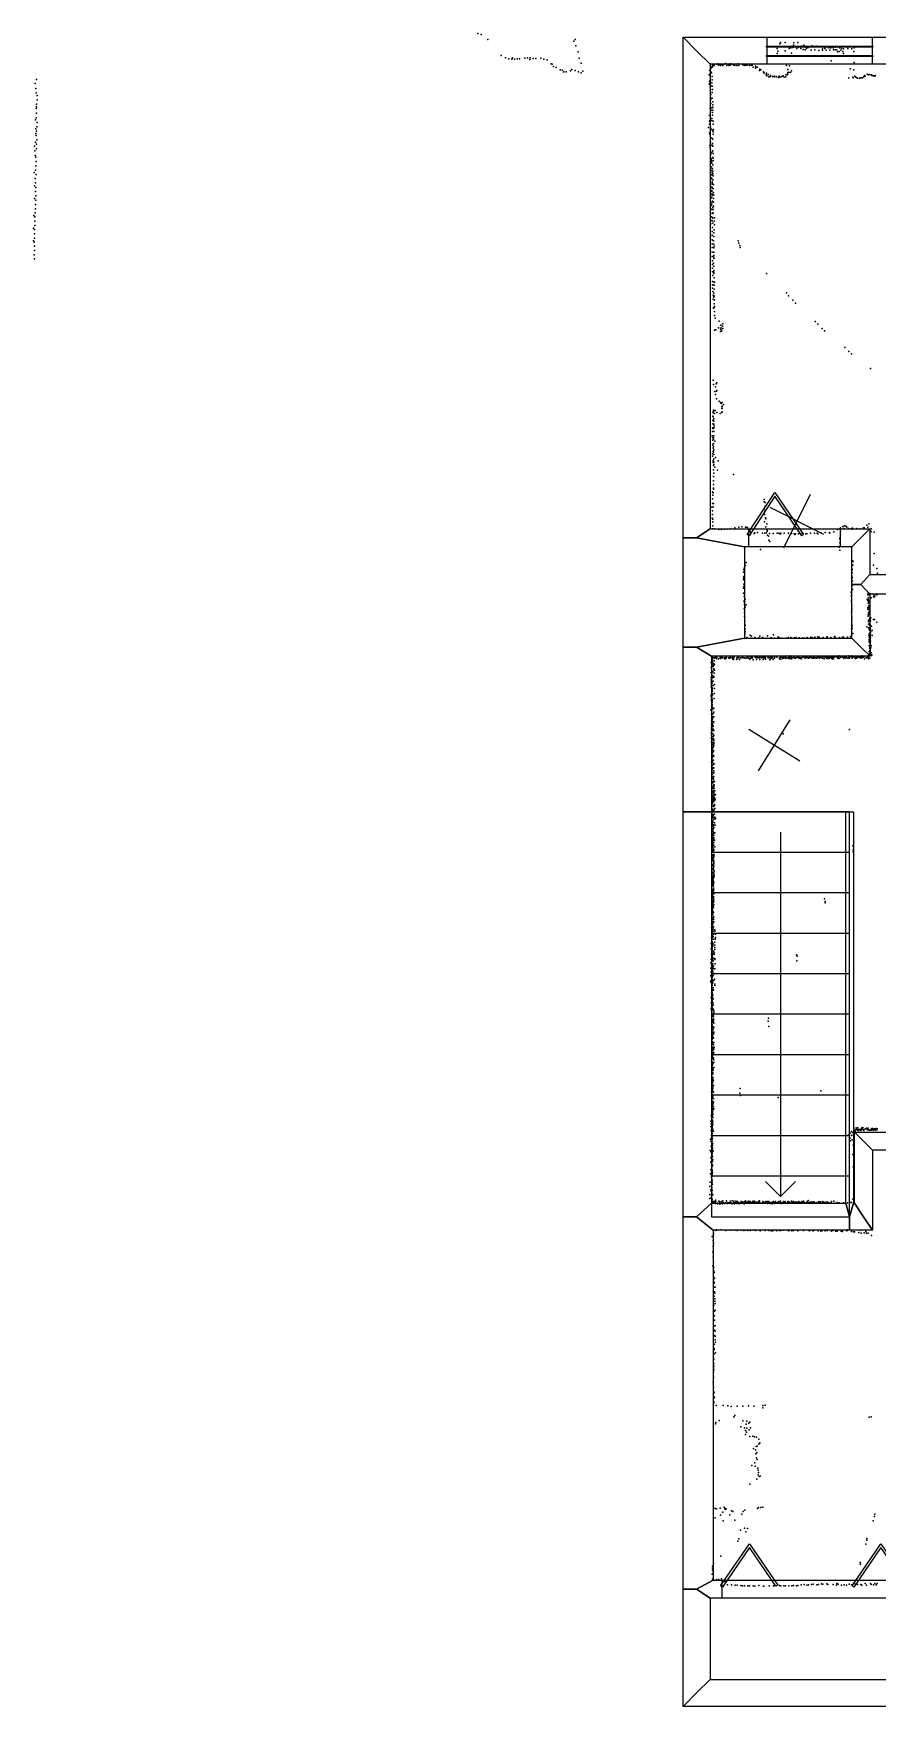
# Model space of a CAD drawing. Header units: millimetres. Extents: x 2239 to 15930, y -14490 to -1478.
# Drawn here: x 2239 to 7855, y -14490 to -3368 of the extents above; entities that cross this region are included whole.
import ezdxf

# ---------------------------------------------------------------- set-up
doc = ezdxf.new("R2010")
doc.units = ezdxf.units.MM
for name, color, linetype in [('DOORS', 7, 'Continuous'), ('P', 9, 'Continuous'), ('PANOS', 10, 'Continuous'), ('ROOMS', 1, 'Continuous'), ('STRUCTS', 4, 'Continuous'), ('WALLS', 3, 'Continuous'), ('WINDOWS', 6, 'Continuous')]:
    doc.layers.add(name, color=color, linetype=linetype)

# ---------------------------------------------------------------- blocks, each defined once
blk = doc.blocks.new('7-Bifold_42')
for points in [[(-898.992, 30.3406), (-625.387, 430.985)], [(-625.37, 395.547), (-882.476, 19.0615), (-898.992, 30.3406)], [(-625.387, 430.985), (-356.55, 38.1576), (-373.055, 26.8622)], [(-373.055, 26.8622), (-625.37, 395.547)], [(350.975, 30.1593), (624.58, 430.804)], [(624.597, 395.366), (367.491, 18.8802), (350.975, 30.1593)], [(624.58, 430.804), (893.417, 37.9763), (876.912, 26.6809)], [(876.912, 26.6809), (624.597, 395.366)]]:
    blk.add_lwpolyline(points)
blk = doc.blocks.new('6-Fold_3F')
for points in [[(-448.711, 30.7003), (-185.69, 430.228)], [(-185.403, 394.293), (-432.006, 19.7029), (-448.711, 30.7003)], [(-185.69, 430.228), (86.3057, 31.1105), (69.7786, 19.8475)], [(69.7786, 19.8475), (-185.403, 394.293)]]:
    blk.add_lwpolyline(points)
blk = doc.blocks.new('1-Standard_45')
for points in [[(-590, 42.9766), (589.999, 42.9766), (589.999, 32.9766), (-590, 32.9766), (-590, 42.9766)], [(-590.014, -44.0958), (589.985, -44.0958), (589.985, -54.0958), (-590.014, -54.0958), (-590.014, -44.0958)]]:
    blk.add_lwpolyline(points)

msp = doc.modelspace()

# ---------------------------------------------------------------- linework, layer by layer
at = {"layer": 'DOORS'}
for points in [[(6999.5, -6660.8), (7605.7, -6660.7), (7605.8, -6780.7), (6999.5, -6780.8), (6999.5, -6660.8)], [(6822.2, -13650.1), (8059, -13650.1), (8059, -13770.1), (6822.2, -13770.1), (6822.2, -13650.1)]]:
    msp.add_lwpolyline(points, dxfattribs=at)
at = {"layer": 'P'}
for p in [(5195, -3368), (5219, -3374), (5262, -3409), (5835, -3420), (5844, -3409), (7205, -3436), (7210, -3429), (7241, -3429), (7295, -3446), (7299, -3431), (7324, -3428), (7365, -3446), (5350, -3514), (5380, -3531), (5401, -3537), (5421, -3538), (5427, -3531), (5440, -3538), (5458, -3537), (5474, -3536), (5508, -3532), (5526, -3530), (5542, -3540), (5544, -3531), (5564, -3535), (5582, -3535), (5616, -3532), (5636, -3538), (5656, -3543), (5847, -3451), (5864, -3490), (5870, -3532), (7187, -3469), (7188, -3501), (7191, -3486), (7192, -3454), (7241, -3484), (7267, -3469), (7272, -3520), (7278, -3464), (7282, -3498), (7291, -3462), (7319, -3467), (7327, -3460), (7345, -3469), (7351, -3452), (7361, -3474), (7368, -3456), (7374, -3476), (7379, -3459), (7383, -3467), (7394, -3461), (7414, -3480), (7421, -3451), (7438, -3477), (7449, -3453), (7465, -3481), (7476, -3458), (7488, -3479), (7490, -3471), (7504, -3462), (7505, -3469), (7514, -3479), (7532, -3463), (7538, -3478), (7545, -3464), (7546, -3549), (7560, -3463), (7562, -3477), (7573, -3477), (7575, -3460), (7585, -3476), (7589, -3490), (7601, -3487), (7602, -3463), (7610, -3478), (7616, -3468), (7624, -3488), (7629, -3470), (7629, -3501), (7658, -3467), (7684, -3471), (7698, -3487), (7699, -3464), (5684, -3570), (5690, -3573), (5700, -3588), (5718, -3595), (5743, -3610), (5756, -3611), (5766, -3622), (5767, -3623), (5783, -3622), (5813, -3616), (5821, -3607), (5844, -3614), (5865, -3623), (5884, -3565), (5884, -3629), (5895, -3619), (6736, -3644), (6739, -3640), (6740, -3615), (6742, -3650), (6745, -3602), (6746, -3624), (6749, -3593), (6751, -3629), (6754, -3655), (6755, -3592), (6757, -3588), (6758, -3576), (6767, -3578), (6768, -3580), (6787, -3573), (6793, -3570), (6796, -3579), (6804, -3575), (6810, -3582), (6816, -3573), (6817, -3572), (6824, -3581), (6831, -3574), (6833, -3575), (6844, -3567), (6852, -3582), (6861, -3573), (6865, -3581), (6866, -3576), (6875, -3571), (6878, -3579), (6880, -3571), (6890, -3573), (6896, -3572), (6899, -3578), (6904, -3572), (6906, -3580), (6920, -3582), (6928, -3571), (6932, -3573), (6933, -3581), (6960, -3576), (6963, -3577), (6969, -3581), (6974, -3578), (6979, -3578), (6988, -3578), (6991, -3577), (7003, -3573), (7003, -3582), (7015, -3579), (7020, -3579), (7028, -3591), (7043, -3586), (7044, -3598), (7047, -3593), (7056, -3592), (7069, -3615), (7072, -3606), (7078, -3610), (7097, -3622), (7098, -3628), (7100, -3632), (7114, -3640), (7116, -3631), (7116, -3648), (7119, -3650), (7128, -3641), (7132, -3657), (7140, -3651), (7141, -3654), (7143, -3647), (7157, -3655), (7167, -3654), (7168, -3651), (7168, -3656), (7180, -3655), (7181, -3656), (7194, -3658), (7196, -3661), (7200, -3651), (7208, -3659), (7219, -3655), (7227, -3649), (7233, -3659), (7244, -3657), (7245, -3644), (7246, -3642), (7250, -3580), (7253, -3644), (7256, -3639), (7258, -3628), (7259, -3608), (7259, -3639), (7264, -3625), (7270, -3584), (7276, -3627), (7283, -3616), (7665, -3663), (7673, -3603), (7691, -3658), (7692, -3663), (7697, -3610), (7699, -3562), (7705, -3651), (7711, -3658), (7717, -3662), (7721, -3666), (7736, -3666), (7744, -3664), (7746, -3664), (7756, -3663), (7763, -3654), (7765, -3657), (7768, -3647), (7772, -3651), (7787, -3638), (7796, -3643), (7801, -3640), (7813, -3644), (7818, -3648), (7821, -3648), (7829, -3650), (7835, -3649), (7838, -3651), (7840, -3648), (2250, -3701), (2254, -3733), (2257, -3763), (2260, -3673), (2263, -3781), (6735, -3702), (6737, -3687), (6741, -3709), (6742, -3679), (6742, -3718), (6743, -3741), (6745, -3717), (6745, -3773), (6753, -3696), (6754, -3676), (6754, -3718), (6756, -3760), (6757, -3741), (2257, -3867), (2259, -3839), (2260, -3856), (2263, -3810), (6741, -3865), (6743, -3812), (6744, -3889), (6745, -3802), (6745, -3803), (6746, -3799), (6746, -3833), (6746, -3862), (6749, -3877), (6756, -3798), (6756, -3862), (6759, -3859), (6759, -3878), (6760, -3823), (6760, -3843), (2252, -3943), (2255, -4003), (2258, -3928), (2260, -3898), (2262, -3988), (2263, -3959), (6731, -3994), (6737, -3952), (6738, -3914), (6738, -3970), (6742, -3945), (6743, -3990), (6752, -3934), (6752, -3947), (6758, -3894), (6758, -3912), (6761, -3970), (6762, -3952), (2253, -4091), (2254, -4033), (2258, -4046), (2259, -4105), (2260, -4017), (2261, -4076), (6738, -4028), (6740, -4039), (6740, -4113), (6743, -4060), (6744, -4089), (6751, -4005), (6752, -4065), (6752, -4111), (6758, -4013), (6758, -4099), (6758, -4114), (6759, -4070), (6761, -4021), (6761, -4038), (6763, -4006), (2246, -4118), (2248, -4149), (2251, -4179), (2256, -4191), (2257, -4220), (2259, -4134), (6741, -4123), (6743, -4142), (6746, -4172), (6747, -4168), (6748, -4201), (6748, -4208), (6749, -4224), (6752, -4158), (6753, -4216), (6757, -4193), (6759, -4117), (6760, -4149), (6761, -4166), (6761, -4212), (6762, -4197), (2243, -4293), (2251, -4333), (2252, -4276), (2255, -4248), (2257, -4306), (6748, -4307), (6749, -4281), (6751, -4255), (6751, -4279), (6751, -4328), (6752, -4335), (6753, -4230), (6754, -4265), (6754, -4295), (6755, -4308), (6758, -4268), (6759, -4283), (6759, -4298), (6760, -4241), (6761, -4314), (2246, -4381), (2252, -4419), (2253, -4362), (2255, -4448), (2256, -4392), (6751, -4438), (6753, -4388), (6753, -4413), (6753, -4418), (6755, -4363), (6755, -4435), (6756, -4355), (6756, -4370), (6756, -4397), (6759, -4443), (6760, -4341), (6762, -4398), (6763, -4372), (6763, -4425), (6765, -4440), (2245, -4466), (2250, -4560), (2253, -4505), (2253, -4533), (2256, -4477), (6748, -4536), (6750, -4461), (6750, -4512), (6752, -4488), (6753, -4457), (6753, -4500), (6754, -4538), (6758, -4482), (6759, -4525), (6759, -4560), (6762, -4538), (6763, -4465), (6764, -4490), (6764, -4516), (2240, -4663), (2241, -4579), (2248, -4588), (2248, -4616), (2249, -4645), (6747, -4634), (6751, -4587), (6753, -4611), (6754, -4564), (6754, -4613), (6757, -4659), (6758, -4592), (6759, -4597), (6759, -4630), (6762, -4563), (6769, -4616), (6770, -4594), (6770, -4641), (2239, -4747), (2244, -4756), (2245, -4728), (2246, -4700), (2247, -4672), (6754, -4708), (6754, -4766), (6755, -4685), (6755, -4712), (6755, -4741), (6763, -4747), (6765, -4693), (6765, -4769), (6766, -4717), (6769, -4674), (6927, -4747), (6933, -4763), (6939, -4778), (2244, -4839), (2245, -4783), (2245, -4811), (2245, -4867), (6754, -4791), (6755, -4822), (6756, -4850), (6758, -4880), (6765, -4823), (6766, -4845), (6767, -4793), (6767, -4856), (6767, -4865), (6769, -4783), (6941, -4790), (6757, -4903), (6758, -4928), (6758, -4952), (6759, -4977), (6764, -4894), (6765, -4943), (6766, -4915), (6766, -4964), (6767, -4954), (6768, -4993), (7116, -4963), (6757, -5038), (6758, -5018), (6758, -5061), (6760, -5083), (6761, -5039), (6762, -5108), (6763, -5020), (6763, -5115), (6767, -5094), (6768, -5112), (6769, -5041), (6769, -5068), (6770, -5022), (7250, -5093), (7263, -5112), (6762, -5135), (6763, -5195), (6767, -5120), (6768, -5165), (6768, -5190), (6770, -5140), (6770, -5183), (6770, -5217), (7292, -5142), (7309, -5162), (6771, -5242), (6775, -5261), (6796, -5326), (6801, -5280), (6810, -5334), (6813, -5307), (6814, -5325), (6824, -5313), (6825, -5298), (6827, -5330), (7441, -5282), (7459, -5301), (7487, -5329), (6770, -5340), (6780, -5339), (6811, -5349), (6816, -5347), (6818, -5341), (7502, -5344), (7637, -5456), (7665, -5482), (7682, -5497), (6761, -5672), (7808, -5595), (6763, -5702), (6773, -5748), (6776, -5718), (6778, -5768), (6782, -5697), (6783, -5747), (6785, -5690), (6786, -5741), (6762, -5884), (6762, -5890), (6764, -5873), (6764, -5882), (6770, -5894), (6775, -5874), (6783, -5796), (6785, -5888), (6801, -5812), (6811, -5822), (6814, -5828), (6819, -5862), (6819, -5888), (6820, -5848), (6821, -5821), (6821, -5858), (6822, -5846), (6822, -5884), (6830, -5835), (6757, -5990), (6760, -5913), (6760, -5940), (6760, -5964), (6760, -5995), (6761, -5991), (6762, -5916), (6762, -5938), (6764, -5994), (6765, -5966), (6766, -5972), (6767, -5931), (6767, -5945), (6769, -5986), (6809, -5895), (6756, -6042), (6758, -6015), (6759, -6053), (6760, -6072), (6760, -6104), (6761, -6096), (6763, -6043), (6763, -6065), (6764, -6058), (6764, -6094), (6764, -6116), (6765, -6044), (6766, -6015), (6772, -6079), (6758, -6163), (6758, -6178), (6761, -6126), (6761, -6150), (6762, -6144), (6762, -6206), (6762, -6211), (6762, -6220), (6763, -6152), (6765, -6137), (6765, -6166), (6765, -6195), (6767, -6217), (6776, -6188), (6795, -6209), (6763, -6240), (6763, -6269), (6764, -6314), (6765, -6291), (6767, -6234), (6773, -6252), (6790, -6272), (6897, -6301), (6758, -6415), (6759, -6437), (6762, -6421), (6763, -6390), (6764, -6343), (6764, -6367), (6764, -6397), (6753, -6518), (6758, -6462), (6758, -6492), (6758, -6541), (6761, -6516), (6763, -6492), (7101, -6466), (7102, -6481), (7106, -6542), (7107, -6510), (7107, -6537), (7108, -6487), (6756, -6591), (6757, -6566), (6758, -6662), (6759, -6598), (6759, -6641), (6760, -6615), (6771, -6661), (6799, -6665), (6817, -6665), (6836, -6664), (6855, -6663), (6876, -6661), (6905, -6655), (6932, -6651), (6952, -6648), (6977, -6651), (6981, -6650), (6989, -6653), (7001, -6663), (7103, -6614), (7104, -6566), (7110, -6588), (7111, -6594), (7113, -6648), (7118, -6629), (7121, -6671), (7589, -6666), (7606, -6660), (7608, -6654), (7624, -6645), (7630, -6660), (7635, -6641), (7645, -6644), (7651, -6651), (7663, -6658), (7683, -6658), (7688, -6657), (7688, -6664), (7717, -6658), (7739, -6661), (7761, -6654), (7767, -6654), (7784, -6637), (7791, -6651), (7797, -6628), (7813, -6662), (7008, -6681), (7015, -6687), (7034, -6693), (7038, -6688), (7057, -6686), (7090, -6690), (7105, -6689), (7117, -6688), (7120, -6677), (7122, -6704), (7130, -6710), (7133, -6736), (7136, -6692), (7138, -6746), (7160, -6693), (7188, -6690), (7199, -6691), (7208, -6696), (7212, -6689), (7233, -6690), (7262, -6691), (7283, -6693), (7300, -6694), (7304, -6698), (7309, -6695), (7329, -6695), (7353, -6691), (7378, -6694), (7385, -6695), (7409, -6691), (7436, -6690), (7454, -6689), (7457, -6695), (7480, -6688), (7507, -6686), (7535, -6690), (7536, -6686), (7565, -6681), (7599, -6778), (7600, -6782), (7604, -6723), (7604, -6728), (7604, -6754), (7608, -6702), (7609, -6676), (7812, -6678), (7833, -6684), (6981, -6884), (7077, -6799), (7605, -6803), (7689, -6874), (7692, -6878), (7833, -6826), (6963, -7001), (6964, -6950), (6964, -6990), (6965, -6933), (6965, -6979), (6968, -6922), (6974, -6902), (7687, -6929), (7687, -6933), (7687, -6954), (7687, -6983), (7687, -6987), (7690, -6903), (7828, -6903), (7850, -6925), (7855, -6955), (6964, -7056), (6964, -7088), (6965, -7028), (6965, -7044), (6968, -7091), (6968, -7110), (7679, -7082), (7681, -7104), (7682, -7110), (7686, -7034), (7686, -7039), (7688, -7010), (7688, -7064), (7791, -7095), (7791, -7100), (7797, -7101), (7803, -7102), (7805, -7092), (7828, -7098), (7828, -7113), (7834, -7107), (7838, -7113), (7847, -7098), (7850, -7101), (7851, -7093), (6968, -7140), (6968, -7146), (6968, -7192), (6970, -7165), (6970, -7196), (6970, -7218), (6974, -7131), (6974, -7183), (6982, -7167), (7682, -7218), (7683, -7137), (7683, -7154), (7684, -7168), (7684, -7209), (7685, -7193), (7786, -7132), (7790, -7132), (7790, -7139), (7790, -7139), (7791, -7184), (7791, -7195), (7792, -7119), (7792, -7155), (7794, -7188), (7795, -7135), (7796, -7218), (7797, -7170), (7798, -7149), (7798, -7173), (7798, -7228), (7799, -7181), (7800, -7203), (7802, -7213), (7802, -7221), (7804, -7227), (7813, -7120), (6971, -7243), (6972, -7248), (6973, -7276), (6973, -7298), (6974, -7328), (6975, -7302), (7684, -7294), (7685, -7243), (7685, -7258), (7685, -7273), (7686, -7306), (7686, -7324), (7784, -7313), (7792, -7234), (7793, -7242), (7794, -7294), (7795, -7269), (7795, -7278), (7795, -7320), (7796, -7277), (7800, -7325), (7801, -7295), (7801, -7301), (7801, -7331), (7802, -7262), (7802, -7290), (7802, -7320), (7802, -7334), (7806, -7264), (7806, -7298), (7808, -7328), (7809, -7273), (7811, -7252), (7816, -7309), (7819, -7338), (7829, -7265), (7836, -7263), (7850, -7281), (6972, -7360), (6974, -7345), (6985, -7384), (7007, -7369), (7009, -7387), (7016, -7374), (7039, -7383), (7065, -7386), (7072, -7374), (7089, -7384), (7093, -7384), (7118, -7387), (7122, -7372), (7145, -7385), (7149, -7386), (7162, -7366), (7170, -7389), (7194, -7380), (7196, -7387), (7203, -7386), (7221, -7389), (7249, -7388), (7260, -7384), (7278, -7384), (7302, -7386), (7313, -7384), (7334, -7385), (7359, -7385), (7369, -7387), (7386, -7383), (7411, -7382), (7415, -7385), (7422, -7386), (7439, -7382), (7459, -7379), (7464, -7385), (7467, -7382), (7493, -7384), (7517, -7379), (7521, -7379), (7545, -7384), (7568, -7378), (7574, -7381), (7602, -7384), (7623, -7381), (7628, -7382), (7656, -7382), (7675, -7378), (7681, -7381), (7690, -7357), (7798, -7369), (7799, -7384), (7799, -7396), (7799, -7412), (7800, -7409), (7800, -7437), (7801, -7354), (7801, -7355), (7801, -7416), (7802, -7360), (7802, -7374), (7803, -7448), (7804, -7385), (7806, -7441), (7806, -7446), (7807, -7399), (7807, -7402), (7807, -7415), (7807, -7421), (7808, -7383), (7809, -7361), (7809, -7408), (7810, -7346), (7810, -7436), (7812, -7438), (7819, -7371), (6749, -7550), (6753, -7520), (6753, -7553), (6756, -7559), (6757, -7531), (6758, -7517), (6758, -7529), (6758, -7533), (6758, -7546), (6766, -7556), (6767, -7519), (6769, -7538), (6770, -7521), (6772, -7517), (6780, -7517), (6780, -7517), (6783, -7525), (6787, -7516), (6798, -7525), (6808, -7517), (6809, -7521), (6811, -7524), (6812, -7520), (6820, -7515), (6824, -7519), (6834, -7518), (6839, -7518), (6839, -7525), (6842, -7526), (6845, -7521), (6847, -7513), (6847, -7520), (6849, -7516), (6863, -7519), (6867, -7522), (6869, -7519), (6874, -7514), (6878, -7519), (6888, -7519), (6890, -7517), (6892, -7527), (6896, -7530), (6897, -7520), (6902, -7515), (6918, -7519), (6920, -7529), (6921, -7520), (6925, -7517), (6929, -7519), (6931, -7509), (6937, -7529), (6942, -7518), (6945, -7519), (6948, -7519), (6957, -7515), (6957, -7517), (6965, -7518), (6973, -7520), (6975, -7518), (6985, -7522), (6987, -7513), (6990, -7518), (6991, -7519), (6996, -7520), (7002, -7511), (7005, -7528), (7010, -7520), (7014, -7515), (7020, -7516), (7020, -7518), (7020, -7520), (7024, -7517), (7028, -7531), (7041, -7514), (7041, -7514), (7045, -7516), (7050, -7529), (7053, -7516), (7056, -7515), (7058, -7516), (7063, -7519), (7071, -7517), (7072, -7512), (7073, -7530), (7083, -7519), (7085, -7516), (7094, -7530), (7095, -7513), (7096, -7514), (7097, -7519), (7101, -7513), (7104, -7518), (7109, -7527), (7110, -7515), (7110, -7519), (7127, -7515), (7128, -7519), (7133, -7518), (7138, -7516), (7139, -7531), (7143, -7523), (7144, -7514), (7144, -7517), (7148, -7516), (7148, -7520), (7154, -7515), (7157, -7518), (7160, -7529), (7169, -7520), (7170, -7515), (7170, -7520), (7184, -7513), (7185, -7515), (7202, -7519), (7202, -7525), (7205, -7519), (7207, -7516), (7211, -7528), (7213, -7514), (7223, -7519), (7224, -7524), (7228, -7521), (7230, -7512), (7231, -7517), (7241, -7522), (7243, -7512), (7244, -7519), (7246, -7524), (7254, -7518), (7262, -7521), (7264, -7518), (7266, -7514), (7268, -7524), (7269, -7517), (7273, -7506), (7275, -7519), (7275, -7523), (7281, -7515), (7282, -7526), (7288, -7518), (7297, -7516), (7302, -7517), (7304, -7518), (7308, -7522), (7309, -7518), (7310, -7521), (7318, -7517), (7324, -7515), (7326, -7511), (7326, -7515), (7331, -7520), (7334, -7517), (7335, -7518), (7341, -7521), (7342, -7519), (7347, -7525), (7354, -7513), (7357, -7517), (7359, -7515), (7368, -7515), (7371, -7515), (7373, -7521), (7374, -7513), (7374, -7521), (7384, -7512), (7384, -7519), (7390, -7516), (7393, -7518), (7395, -7519), (7396, -7522), (7402, -7519), (7403, -7515), (7410, -7515), (7413, -7515), (7415, -7518), (7417, -7519), (7425, -7520), (7429, -7515), (7430, -7522), (7437, -7517), (7439, -7519), (7439, -7519), (7447, -7520), (7449, -7520), (7453, -7514), (7456, -7519), (7457, -7510), (7459, -7516), (7460, -7514), (7467, -7515), (7468, -7520), (7471, -7519), (7479, -7515), (7481, -7516), (7484, -7519), (7490, -7522), (7494, -7513), (7501, -7513), (7501, -7526), (7502, -7511), (7506, -7515), (7512, -7513), (7513, -7514), (7516, -7520), (7521, -7523), (7523, -7515), (7524, -7512), (7524, -7514), (7531, -7524), (7535, -7521), (7536, -7513), (7543, -7512), (7544, -7517), (7549, -7514), (7549, -7515), (7552, -7524), (7555, -7516), (7555, -7525), (7558, -7515), (7562, -7525), (7565, -7514), (7569, -7513), (7572, -7511), (7580, -7513), (7586, -7512), (7591, -7521), (7593, -7514), (7594, -7515), (7600, -7523), (7601, -7506), (7607, -7515), (7607, -7515), (7611, -7517), (7623, -7514), (7629, -7516), (7631, -7508), (7631, -7523), (7633, -7517), (7637, -7512), (7641, -7507), (7641, -7512), (7643, -7518), (7645, -7519), (7647, -7512), (7650, -7518), (7659, -7505), (7660, -7522), (7664, -7516), (7669, -7522), (7671, -7516), (7681, -7510), (7683, -7505), (7684, -7512), (7687, -7515), (7687, -7520), (7691, -7515), (7692, -7514), (7697, -7509), (7702, -7512), (7705, -7515), (7706, -7520), (7709, -7523), (7716, -7517), (7718, -7521), (7721, -7508), (7725, -7508), (7726, -7512), (7734, -7517), (7739, -7515), (7743, -7520), (7744, -7516), (7747, -7517), (7753, -7516), (7754, -7506), (7754, -7517), (7756, -7516), (7759, -7508), (7763, -7515), (7768, -7525), (7780, -7516), (7782, -7518), (7783, -7519), (7789, -7508), (7791, -7518), (7794, -7526), (7795, -7506), (7795, -7515), (7799, -7520), (7800, -7477), (7801, -7454), (7802, -7490), (7802, -7496), (7802, -7502), (7804, -7489), (7805, -7471), (7805, -7499), (7805, -7520), (7810, -7453), (7813, -7485), (7814, -7499), (7814, -7504), (7818, -7498), (6748, -7582), (6748, -7650), (6749, -7616), (6749, -7665), (6749, -7666), (6751, -7660), (6751, -7671), (6752, -7603), (6753, -7579), (6753, -7628), (6753, -7637), (6755, -7615), (6755, -7641), (6758, -7652), (6760, -7575), (6760, -7611), (6760, -7638), (6761, -7673), (6762, -7576), (6764, -7565), (6765, -7648), (6766, -7593), (6767, -7598), (6767, -7643), (6768, -7620), (6770, -7600), (6771, -7566), (6748, -7713), (6748, -7766), (6749, -7682), (6749, -7773), (6750, -7700), (6750, -7781), (6751, -7685), (6751, -7694), (6752, -7716), (6752, -7717), (6752, -7725), (6752, -7781), (6753, -7678), (6753, -7741), (6753, -7754), (6753, -7777), (6754, -7725), (6754, -7733), (6754, -7758), (6754, -7761), (6754, -7768), (6756, -7686), (6757, -7721), (6757, -7741), (6758, -7765), (6762, -7702), (6768, -7755), (6771, -7696), (6771, -7723), (6747, -7867), (6749, -7801), (6750, -7798), (6751, -7864), (6751, -7866), (6751, -7894), (6752, -7807), (6752, -7834), (6752, -7837), (6753, -7828), (6753, -7879), (6753, -7894), (6753, -7894), (6754, -7794), (6754, -7797), (6754, -7802), (6754, -7811), (6754, -7829), (6755, -7838), (6755, -7848), (6756, -7815), (6760, -7861), (6761, -7854), (6761, -7892), (6767, -7854), (6767, -7880), (6768, -7789), (6750, -7940), (6750, -7959), (6750, -7979), (6750, -7993), (6751, -7979), (6751, -7983), (6752, -7907), (6752, -7985), (6753, -7908), (6753, -7926), (6753, -7950), (6753, -8006), (6754, -7923), (6754, -7939), (6755, -7964), (6755, -7990), (6756, -7952), (6757, -7926), (6758, -7909), (6758, -7939), (6760, -7916), (6760, -7955), (6761, -7976), (6761, -7994), (6761, -8002), (6762, -7971), (6766, -7944), (6766, -8002), (6767, -7912), (7668, -7995), (6749, -8018), (6749, -8053), (6750, -8033), (6750, -8077), (6752, -8027), (6752, -8057), (6752, -8077), (6752, -8092), (6752, -8103), (6753, -8045), (6753, -8109), (6755, -8054), (6755, -8119), (6756, -8064), (6758, -8095), (6759, -8118), (6760, -8081), (6761, -8041), (6762, -8025), (6763, -8057), (6764, -8111), (6765, -8080), (6766, -8034), (6766, -8088), (6767, -8066), (6767, -8099), (7227, -8023), (6751, -8214), (6752, -8201), (6754, -8135), (6754, -8148), (6754, -8165), (6754, -8174), (6755, -8153), (6755, -8168), (6755, -8177), (6755, -8205), (6756, -8121), (6756, -8130), (6756, -8142), (6756, -8189), (6756, -8201), (6756, -8207), (6757, -8167), (6757, -8212), (6757, -8227), (6763, -8135), (6763, -8143), (6764, -8166), (6764, -8198), (6765, -8174), (6765, -8221), (6766, -8229), (6754, -8253), (6754, -8278), (6754, -8293), (6755, -8260), (6756, -8234), (6756, -8235), (6756, -8253), (6756, -8264), (6756, -8279), (6757, -8248), (6757, -8312), (6758, -8293), (6758, -8295), (6758, -8321), (6761, -8340), (6762, -8319), (6763, -8253), (6763, -8339), (6764, -8325), (6765, -8282), (6766, -8249), (6766, -8308), (6767, -8269), (6767, -8284), (6769, -8340), (6755, -8379), (6756, -8407), (6756, -8416), (6756, -8431), (6757, -8388), (6757, -8434), (6758, -8345), (6758, -8405), (6759, -8349), (6759, -8378), (6760, -8388), (6760, -8449), (6761, -8446), (6762, -8345), (6763, -8365), (6763, -8390), (6764, -8369), (6764, -8386), (6764, -8421), (6764, -8422), (6764, -8439), (6765, -8404), (6765, -8419), (6766, -8373), (6766, -8413), (6767, -8371), (6768, -8385), (6769, -8362), (6770, -8433), (6771, -8342), (6771, -8431), (6771, -8450), (6773, -8404), (6778, -8428), (6752, -8520), (6754, -8462), (6754, -8544), (6755, -8490), (6755, -8532), (6757, -8481), (6757, -8488), (6757, -8563), (6758, -8477), (6758, -8558), (6759, -8458), (6760, -8528), (6760, -8538), (6761, -8472), (6761, -8504), (6762, -8560), (6763, -8501), (6763, -8508), (6764, -8461), (6765, -8457), (6765, -8531), (6766, -8474), (6766, -8505), (6766, -8526), (6770, -8501), (6770, -8558), (6771, -8494), (6773, -8465), (6773, -8521), (6773, -8543), (6775, -8458), (6754, -8622), (6755, -8572), (6756, -8616), (6756, -8633), (6757, -8585), (6757, -8603), (6757, -8664), (6758, -8602), (6758, -8612), (6759, -8638), (6760, -8567), (6760, -8657), (6760, -8665), (6760, -8665), (6761, -8566), (6761, -8567), (6761, -8577), (6761, -8630), (6761, -8640), (6761, -8675), (6762, -8655), (6763, -8595), (6763, -8648), (6763, -8654), (6765, -8646), (6766, -8629), (6767, -8613), (6770, -8616), (6771, -8586), (6772, -8578), (6775, -8632), (6778, -8585), (6778, -8590), (6756, -8759), (6756, -8759), (6756, -8776), (6757, -8690), (6757, -8712), (6757, -8744), (6757, -8749), (6757, -8771), (6758, -8710), (6758, -8718), (6758, -8720), (6759, -8693), (6759, -8734), (6759, -8743), (6759, -8760), (6759, -8777), (6760, -8704), (6761, -8687), (6761, -8693), (6761, -8781), (6762, -8764), (6763, -8748), (6763, -8748), (6764, -8725), (6765, -8680), (6765, -8716), (6766, -8682), (6766, -8697), (6766, -8731), (6766, -8747), (6766, -8764), (6770, -8732), (6773, -8682), (6773, -8776), (7691, -8769), (6754, -8865), (6755, -8809), (6755, -8836), (6756, -8801), (6757, -8854), (6759, -8893), (6760, -8798), (6760, -8805), (6761, -8793), (6761, -8806), (6761, -8813), (6761, -8847), (6762, -8829), (6762, -8830), (6762, -8834), (6762, -8853), (6763, -8865), (6763, -8871), (6763, -8891), (6763, -8897), (6764, -8836), (6764, -8894), (6765, -8794), (6765, -8814), (6765, -8864), (6765, -8878), (6765, -8880), (6766, -8798), (6766, -8837), (6766, -8843), (6767, -8887), (6768, -8829), (7694, -8796), (7694, -8808), (6757, -8944), (6757, -8975), (6759, -8923), (6759, -8954), (6759, -8975), (6759, -8984), (6759, -9006), (6760, -8950), (6760, -8994), (6760, -8994), (6761, -8950), (6761, -8967), (6761, -8985), (6761, -8987), (6761, -9002), (6762, -8901), (6762, -8920), (6762, -8927), (6763, -8913), (6763, -8913), (6763, -8917), (6763, -9003), (6764, -8965), (6765, -8904), (6765, -8930), (6765, -8980), (6766, -8950), (6767, -8947), (6768, -8964), (6768, -8968), (6769, -8936), (6756, -9099), (6757, -9090), (6757, -9116), (6757, -9119), (6758, -9033), (6758, -9061), (6758, -9077), (6758, -9088), (6758, -9108), (6759, -9027), (6760, -9017), (6760, -9022), (6760, -9027), (6760, -9085), (6760, -9116), (6761, -9033), (6761, -9036), (6761, -9059), (6761, -9059), (6761, -9071), (6763, -9018), (6763, -9029), (6763, -9049), (6763, -9056), (6763, -9110), (6764, -9078), (6764, -9105), (6765, -9012), (6765, -9062), (6765, -9088), (6753, -9161), (6754, -9210), (6755, -9170), (6755, -9222), (6756, -9140), (6756, -9173), (6756, -9201), (6756, -9218), (6757, -9143), (6757, -9189), (6757, -9215), (6758, -9193), (6758, -9219), (6759, -9153), (6759, -9170), (6759, -9182), (6759, -9225), (6760, -9138), (6760, -9147), (6760, -9161), (6760, -9174), (6760, -9209), (6760, -9227), (6762, -9133), (6762, -9208), (6763, -9212), (6764, -9122), (6764, -9176), (6764, -9177), (6765, -9127), (6765, -9141), (6765, -9160), (7503, -9122), (7506, -9138), (7507, -9148), (6751, -9311), (6752, -9318), (6753, -9239), (6753, -9255), (6754, -9283), (6754, -9298), (6754, -9310), (6755, -9247), (6755, -9297), (6755, -9330), (6756, -9232), (6756, -9275), (6756, -9314), (6757, -9261), (6758, -9313), (6759, -9307), (6759, -9324), (6760, -9251), (6760, -9287), (6761, -9275), (6761, -9275), (6761, -9323), (6761, -9336), (6762, -9250), (6762, -9274), (6763, -9304), (6763, -9307), (6764, -9258), (6765, -9240), (6766, -9273), (6772, -9328), (6773, -9336), (6749, -9417), (6749, -9453), (6751, -9380), (6752, -9346), (6752, -9383), (6752, -9403), (6754, -9343), (6754, -9354), (6754, -9367), (6754, -9437), (6756, -9364), (6756, -9390), (6756, -9407), (6756, -9447), (6757, -9367), (6757, -9376), (6757, -9414), (6757, -9424), (6759, -9426), (6760, -9436), (6762, -9371), (6762, -9420), (6763, -9355), (6763, -9388), (6772, -9410), (6772, -9430), (6773, -9444), (6774, -9390), (6777, -9356), (6778, -9377), (6746, -9546), (6748, -9524), (6750, -9489), (6750, -9560), (6752, -9463), (6753, -9475), (6753, -9551), (6754, -9565), (6755, -9455), (6755, -9469), (6755, -9483), (6755, -9498), (6755, -9524), (6755, -9562), (6756, -9471), (6756, -9491), (6756, -9534), (6756, -9536), (6757, -9508), (6757, -9510), (6757, -9564), (6759, -9520), (6759, -9553), (6761, -9533), (6763, -9517), (6764, -9469), (6764, -9485), (6769, -9478), (6769, -9491), (6772, -9458), (6773, -9518), (6773, -9525), (6774, -9552), (7317, -9494), (7319, -9534), (7320, -9503), (6746, -9581), (6746, -9667), (6746, -9675), (6747, -9631), (6748, -9638), (6749, -9610), (6751, -9602), (6752, -9631), (6753, -9618), (6754, -9566), (6754, -9606), (6754, -9618), (6754, -9645), (6754, -9658), (6755, -9592), (6755, -9668), (6756, -9587), (6756, -9636), (6757, -9593), (6757, -9620), (6757, -9634), (6757, -9668), (6757, -9669), (6758, -9575), (6758, -9598), (6758, -9665), (6759, -9602), (6759, -9619), (6762, -9614), (6762, -9631), (6763, -9566), (6764, -9582), (6765, -9663), (6770, -9655), (6772, -9586), (6773, -9620), (6749, -9776), (6752, -9710), (6754, -9713), (6754, -9761), (6755, -9684), (6755, -9727), (6755, -9727), (6755, -9732), (6755, -9744), (6755, -9773), (6755, -9775), (6756, -9695), (6756, -9697), (6756, -9713), (6756, -9754), (6756, -9758), (6758, -9754), (6758, -9784), (6759, -9761), (6759, -9778), (6760, -9680), (6760, -9762), (6761, -9713), (6762, -9729), (6764, -9725), (6772, -9696), (6773, -9688), (6748, -9813), (6748, -9849), (6750, -9864), (6752, -9823), (6753, -9807), (6753, -9841), (6753, -9869), (6754, -9803), (6754, -9805), (6754, -9823), (6754, -9854), (6754, -9891), (6754, -9892), (6755, -9798), (6755, -9835), (6755, -9857), (6757, -9848), (6760, -9811), (6760, -9821), (6761, -9789), (6761, -9854), (6762, -9825), (6762, -9827), (6763, -9860), (6763, -9893), (6764, -9882), (6765, -9876), (6766, -9866), (6752, -9984), (6753, -9928), (6753, -9995), (6754, -9901), (6754, -9969), (6754, -9985), (6754, -10006), (6755, -9925), (6755, -9925), (6755, -9933), (6755, -9943), (6755, -9958), (6755, -9962), (6756, -9905), (6756, -9976), (6760, -10008), (6762, -9942), (6762, -9992), (6763, -9919), (6763, -9926), (6763, -9934), (6763, -9971), (6763, -9975), (6764, -9904), (6765, -9948), (6765, -9978), (6766, -10008), (7127, -9935), (7129, -9914), (7132, -9969), (6753, -10015), (6753, -10046), (6754, -10032), (6754, -10067), (6755, -10048), (6755, -10069), (6755, -10081), (6755, -10085), (6755, -10105), (6756, -10019), (6756, -10053), (6757, -10022), (6757, -10071), (6757, -10090), (6757, -10109), (6757, -10109), (6758, -10038), (6759, -10111), (6759, -10120), (6760, -10025), (6762, -10041), (6762, -10075), (6763, -10079), (6763, -10091), (6764, -10048), (6765, -10016), (6765, -10077), (6765, -10117), (6768, -10108), (6751, -10198), (6753, -10226), (6754, -10144), (6754, -10164), (6754, -10204), (6755, -10209), (6756, -10124), (6756, -10129), (6756, -10166), (6756, -10168), (6757, -10143), (6757, -10146), (6757, -10185), (6757, -10211), (6757, -10230), (6759, -10218), (6760, -10209), (6761, -10176), (6762, -10141), (6762, -10151), (6762, -10183), (6763, -10180), (6764, -10124), (6765, -10142), (6765, -10158), (6766, -10208), (6767, -10191), (6754, -10265), (6756, -10242), (6756, -10284), (6756, -10305), (6756, -10318), (6757, -10313), (6757, -10313), (6757, -10325), (6757, -10330), (6758, -10245), (6758, -10255), (6758, -10287), (6758, -10307), (6759, -10252), (6759, -10263), (6759, -10279), (6759, -10285), (6759, -10340), (6760, -10278), (6760, -10330), (6761, -10244), (6761, -10259), (6762, -10310), (6763, -10327), (6765, -10242), (6751, -10404), (6753, -10447), (6754, -10346), (6754, -10434), (6755, -10389), (6755, -10449), (6756, -10378), (6756, -10381), (6756, -10398), (6757, -10344), (6757, -10359), (6757, -10374), (6757, -10397), (6757, -10419), (6758, -10358), (6758, -10388), (6758, -10395), (6758, -10404), (6758, -10420), (6758, -10442), (6759, -10369), (6759, -10380), (6760, -10364), (6760, -10431), (6760, -10432), (6762, -10449), (6763, -10361), (6763, -10407), (6763, -10449), (6938, -10412), (6942, -10382), (6944, -10429), (7193, -10441), (7478, -10398), (6749, -10561), (6752, -10526), (6753, -10461), (6755, -10520), (6756, -10516), (6756, -10534), (6756, -10539), (6756, -10541), (6756, -10565), (6757, -10466), (6757, -10471), (6757, -10489), (6757, -10504), (6757, -10510), (6758, -10538), (6759, -10469), (6759, -10473), (6759, -10499), (6759, -10557), (6760, -10547), (6761, -10475), (6761, -10524), (6762, -10484), (6763, -10501), (6764, -10472), (6765, -10518), (6746, -10634), (6747, -10598), (6748, -10616), (6749, -10661), (6752, -10651), (6754, -10604), (6755, -10573), (6755, -10591), (6755, -10614), (6755, -10642), (6755, -10662), (6756, -10634), (6756, -10653), (6757, -10614), (6757, -10665), (6758, -10606), (6758, -10665), (6759, -10573), (6759, -10575), (6759, -10598), (6759, -10624), (6759, -10653), (6764, -10666), (7682, -10668), (7688, -10674), (7697, -10647), (7703, -10660), (7706, -10667), (7706, -10668), (7708, -10657), (7712, -10644), (7716, -10652), (7722, -10658), (7724, -10643), (7727, -10655), (7728, -10662), (7732, -10657), (7737, -10655), (7740, -10652), (7744, -10661), (7749, -10654), (7750, -10653), (7751, -10644), (7755, -10653), (7758, -10642), (7761, -10656), (7762, -10655), (7765, -10661), (7772, -10651), (7775, -10651), (7781, -10646), (7787, -10654), (7790, -10656), (7792, -10654), (7793, -10646), (7800, -10658), (7803, -10658), (7809, -10654), (7815, -10658), (7818, -10647), (7823, -10647), (7825, -10652), (7826, -10659), (7832, -10652), (7835, -10649), (7839, -10652), (7839, -10658), (7845, -10647), (7845, -10653), (7851, -10656), (7852, -10650), (6744, -10719), (6746, -10735), (6748, -10765), (6750, -10693), (6750, -10715), (6752, -10703), (6752, -10754), (6752, -10771), (6753, -10758), (6754, -10690), (6754, -10734), (6755, -10694), (6755, -10706), (6756, -10679), (6756, -10731), (6756, -10747), (6756, -10757), (6756, -10779), (6757, -10760), (6757, -10784), (6758, -10678), (6758, -10717), (6758, -10774), (6760, -10747), (7660, -10693), (7672, -10713), (7673, -10679), (7676, -10729), (7683, -10695), (7684, -10693), (7686, -10724), (7693, -10759), (7697, -10698), (7704, -10682), (6741, -10794), (6745, -10843), (6746, -10871), (6747, -10801), (6750, -10807), (6752, -10866), (6752, -10884), (6753, -10812), (6754, -10792), (6754, -10815), (6754, -10828), (6756, -10833), (6756, -10841), (6756, -10891), (6757, -10803), (6757, -10837), (6757, -10867), (6757, -10890), (6757, -10896), (6758, -10859), (6759, -10856), (6761, -10799), (7691, -10820), (6741, -11004), (6744, -10949), (6745, -10920), (6749, -10950), (6750, -10960), (6751, -10939), (6751, -10964), (6751, -10973), (6753, -10932), (6753, -10941), (6753, -10966), (6753, -10990), (6754, -10927), (6754, -10992), (6754, -11005), (6755, -10901), (6755, -10931), (6755, -10989), (6756, -10923), (6756, -10953), (6757, -10942), (7694, -10902), (7697, -10969), (7697, -10992), (6739, -11114), (6740, -11033), (6740, -11086), (6747, -11056), (6748, -11109), (6749, -11064), (6750, -11093), (6750, -11096), (6751, -11026), (6751, -11109), (6752, -11037), (6752, -11076), (6752, -11119), (6753, -11020), (6753, -11048), (6753, -11053), (6753, -11083), (6753, -11115), (6753, -11115), (6754, -11118), (6755, -11060), (6757, -11017), (6759, -11089), (7691, -11117), (7697, -11070), (7700, -11052), (6752, -11124), (6761, -11142), (6762, -11133), (6765, -11133), (6772, -11134), (6775, -11146), (6777, -11124), (6778, -11137), (6778, -11140), (6779, -11133), (6790, -11149), (6791, -11145), (6800, -11131), (6804, -11144), (6805, -11134), (6805, -11141), (6806, -11151), (6810, -11145), (6818, -11144), (6820, -11133), (6824, -11148), (6826, -11128), (6828, -11142), (6828, -11144), (6832, -11143), (6840, -11146), (6845, -11145), (6846, -11141), (6850, -11129), (6851, -11130), (6856, -11146), (6859, -11142), (6865, -11141), (6869, -11142), (6874, -11131), (6877, -11140), (6886, -11145), (6887, -11149), (6888, -11129), (6899, -11142), (6900, -11130), (6900, -11142), (6902, -11139), (6903, -11148), (6912, -11131), (6913, -11141), (6920, -11139), (6920, -11147), (6922, -11134), (6924, -11133), (6927, -11140), (6935, -11149), (6940, -11141), (6943, -11144), (6947, -11135), (6948, -11133), (6954, -11140), (6955, -11138), (6959, -11135), (6964, -11141), (6967, -11148), (6972, -11136), (6976, -11129), (6978, -11141), (6981, -11138), (6990, -11137), (6996, -11137), (6997, -11131), (6999, -11140), (7001, -11142), (7005, -11141), (7007, -11133), (7008, -11142), (7017, -11141), (7021, -11137), (7027, -11131), (7033, -11138), (7034, -11131), (7035, -11138), (7038, -11144), (7043, -11144), (7044, -11138), (7049, -11137), (7057, -11142), (7061, -11139), (7063, -11133), (7069, -11129), (7070, -11137), (7071, -11140), (7089, -11142), (7091, -11141), (7092, -11134), (7093, -11139), (7094, -11140), (7098, -11137), (7108, -11142), (7111, -11134), (7115, -11141), (7117, -11138), (7122, -11133), (7123, -11146), (7124, -11142), (7128, -11140), (7130, -11134), (7133, -11134), (7140, -11147), (7141, -11140), (7142, -11142), (7155, -11138), (7155, -11148), (7164, -11132), (7164, -11133), (7164, -11136), (7164, -11136), (7165, -11140), (7169, -11142), (7170, -11140), (7175, -11143), (7176, -11133), (7184, -11142), (7190, -11140), (7195, -11141), (7199, -11133), (7199, -11144), (7207, -11143), (7209, -11140), (7210, -11131), (7213, -11141), (7213, -11146), (7223, -11143), (7230, -11133), (7235, -11141), (7238, -11140), (7240, -11134), (7240, -11142), (7244, -11143), (7256, -11142), (7259, -11134), (7261, -11133), (7261, -11138), (7262, -11139), (7270, -11138), (7273, -11142), (7283, -11130), (7285, -11143), (7289, -11142), (7289, -11144), (7293, -11132), (7297, -11138), (7304, -11138), (7306, -11140), (7309, -11143), (7311, -11135), (7316, -11140), (7319, -11139), (7322, -11140), (7332, -11132), (7332, -11144), (7334, -11137), (7338, -11139), (7338, -11141), (7343, -11139), (7350, -11142), (7352, -11133), (7355, -11138), (7356, -11143), (7362, -11131), (7362, -11137), (7369, -11144), (7370, -11140), (7380, -11141), (7384, -11143), (7388, -11132), (7390, -11141), (7393, -11127), (7397, -11140), (7401, -11145), (7404, -11137), (7406, -11137), (7416, -11144), (7421, -11136), (7424, -11143), (7426, -11143), (7431, -11135), (7433, -11144), (7434, -11138), (7446, -11145), (7447, -11140), (7450, -11143), (7451, -11143), (7463, -11136), (7470, -11136), (7474, -11143), (7478, -11135), (7478, -11144), (7491, -11140), (7492, -11134), (7494, -11142), (7498, -11142), (7506, -11137), (7519, -11142), (7520, -11136), (7522, -11137), (7532, -11143), (7546, -11137), (7546, -11142), (7549, -11134), (7565, -11130), (7573, -11144), (7587, -11140), (7600, -11142), (7628, -11142), (7655, -11143), (7674, -11139), (7682, -11140), (6763, -11343), (6781, -11325), (6784, -11322), (6810, -11322), (6846, -11325), (6875, -11323), (6889, -11323), (6907, -11324), (6921, -11325), (6947, -11323), (6965, -11325), (6977, -11323), (6992, -11325), (7008, -11326), (7032, -11324), (7045, -11325), (7074, -11327), (7108, -11325), (7133, -11326), (7148, -11328), (7159, -11327), (7183, -11329), (7201, -11326), (7212, -11325), (7230, -11323), (7253, -11324), (7266, -11327), (7286, -11327), (7295, -11326), (7325, -11327), (7362, -11326), (7396, -11324), (7402, -11327), (7424, -11327), (7431, -11325), (7460, -11328), (7478, -11331), (7485, -11328), (7507, -11327), (7521, -11326), (7549, -11331), (7559, -11325), (7577, -11330), (7586, -11331), (7587, -11325), (7613, -11330), (7620, -11323), (7622, -11332), (7652, -11328), (7654, -11322), (7681, -11332), (7695, -11334), (7703, -11335), (7731, -11340), (7744, -11324), (7746, -11344), (7767, -11341), (7777, -11332), (7781, -11343), (7792, -11344), (6755, -11366), (6761, -11432), (6762, -11393), (6763, -11357), (6764, -11407), (6764, -11425), (7814, -11360), (6760, -11467), (6760, -11560), (6761, -11501), (6763, -11536), (6765, -11595), (6766, -11571), (6767, -11636), (6768, -11605), (6768, -11677), (6769, -11669), (6770, -11645), (6767, -11700), (6768, -11762), (6771, -11733), (6772, -11779), (6773, -11742), (6775, -11703), (6767, -11823), (6770, -11862), (6771, -11893), (6772, -11795), (6775, -11812), (6775, -11856), (6768, -11959), (6770, -11989), (6771, -11922), (6774, -11959), (6774, -11995), (6768, -12110), (6768, -12117), (6770, -12082), (6773, -12024), (6774, -12031), (6774, -12053), (6776, -12068), (6764, -12174), (6765, -12211), (6766, -12183), (6767, -12225), (6769, -12146), (6776, -12140), (6761, -12334), (6763, -12268), (6763, -12298), (6763, -12305), (6764, -12239), (6766, -12253), (6764, -12369), (6766, -12398), (6766, -12441), (6768, -12405), (6770, -12434), (6765, -12471), (6766, -12464), (6782, -12490), (6829, -12490), (6860, -12491), (6881, -12495), (6900, -12564), (6906, -12555), (6922, -12493), (6958, -12493), (6997, -12492), (7033, -12494), (7092, -12504), (7093, -12489), (7107, -12488), (7800, -12567), (7812, -12564), (6778, -12610), (6780, -12602), (6801, -12589), (6946, -12630), (6960, -12592), (6969, -12638), (6977, -12655), (6982, -12613), (6984, -12667), (6985, -12593), (6985, -12639), (6999, -12607), (7000, -12651), (7006, -12601), (7010, -12637), (6977, -12683), (7005, -12695), (7025, -12694), (7031, -12774), (7036, -12697), (7044, -12783), (7048, -12761), (7050, -12699), (7055, -12759), (7066, -12713), (7066, -12747), (7071, -12738), (7019, -12888), (7039, -12871), (7040, -12893), (7045, -12811), (7051, -12837), (7052, -12801), (7055, -12849), (7005, -13012), (7053, -12978), (7058, -12906), (7060, -12950), (7062, -12920), (7063, -12934), (7067, -12962), (7074, -12959), (6763, -13168), (6774, -13173), (6784, -13176), (6808, -13172), (6810, -13218), (6827, -13198), (6834, -13165), (6839, -13171), (6841, -13180), (6847, -13177), (6873, -13217), (6884, -13190), (6892, -13194), (6953, -13211), (6961, -13195), (6973, -13186), (7057, -13174), (7064, -13168), (7079, -13167), (7092, -13166), (7835, -13227), (7838, -13211), (6775, -13237), (6829, -13256), (6906, -13252), (6943, -13318), (6969, -13304), (6980, -13330), (6991, -13308), (7827, -13255), (6925, -13391), (6932, -13376), (7778, -13411), (7785, -13373), (7785, -13385), (6758, -13558), (6763, -13542), (6812, -13491), (7740, -13532), (7741, -13545), (6755, -13610), (6757, -13583), (6758, -13570), (6758, -13644), (6761, -13598), (6784, -13646), (6800, -13645), (6817, -13642), (6840, -13660), (7368, -13680), (7416, -13679), (7426, -13678), (7463, -13679), (7483, -13674), (7491, -13677), (7517, -13675), (7524, -13679), (7559, -13679), (7584, -13672), (7593, -13678), (7667, -13678), (7706, -13677), (7721, -13680), (7744, -13680), (7772, -13673), (7808, -13672), (7813, -13680), (7838, -13673), (7852, -13672), (6856, -13682), (6883, -13682), (6909, -13683), (6922, -13683), (6946, -13685), (6957, -13687), (6969, -13687), (6993, -13688), (7004, -13689), (7028, -13689), (7039, -13690), (7066, -13686), (7097, -13690), (7098, -13690), (7135, -13688), (7164, -13689), (7168, -13687), (7202, -13686), (7212, -13687), (7232, -13689), (7242, -13688), (7264, -13687), (7285, -13687), (7296, -13686), (7315, -13687), (7326, -13686), (7347, -13682), (7385, -13683), (7396, -13681), (7451, -13682), (7583, -13683), (7616, -13683), (7633, -13681), (7648, -13683), (7681, -13682), (7750, -13683), (7781, -13684), (7828, -13681), (7847, -13681)]:
    msp.add_point(p, dxfattribs=at)
at = {"layer": 'PANOS'}
for points in [[(7230.8, -6788.2), (7408.6, -6429.9)], [(7498.8, -6698), (7140.5, -6520.2)], [(7339.3, -8206.1), (6999.4, -7995.3)], [(7063.9, -8270.7), (7274.8, -7930.8)]]:
    msp.add_lwpolyline(points, dxfattribs=at)
at = {"layer": 'ROOMS'}
for points in [[(6741.1, -3572.6), (6741.1, -6660.8), (7804.9, -6660.7), (7804.9, -6965.3), (8800.6, -6965.3), (9718.1, -6965.3), (11343, -6965.3), (11343, -3386.1), (8263.9, -3386.1), (8263.9, -3572.6), (6741.1, -3572.6)], [(7685, -7388.1), (7684.9, -7030.3), (7684.9, -7030.3), (7684.9, -6780.7), (6971.1, -6780.8), (6971.1, -7388), (7685, -7388.1)], [(6751.1, -7507.9), (6751.1, -8542.8), (7644.2, -8542.8), (7694.2, -8542.8), (7694.2, -11144.7), (7702.6, -11144.7), (7702.6, -10672.2), (8907.1, -10672.2), (8906.9, -9964.5), (9648.3, -9964.5), (9648.3, -8907.2), (8740.8, -8907.2), (8740.6, -7095.3), (7805, -7095.3), (7805.1, -7508.1), (6751.1, -7507.9)], [(6751.1, -8542.8), (6751.1, -11144.7), (7644.2, -11144.7), (7644.2, -8542.8), (6751.1, -8542.8)], [(6761.1, -11324.7), (6761.1, -13650.1), (8221.1, -13650.1), (11343, -13650.1), (11343, -10792.2), (9718.3, -10792.2), (8967.1, -10792.2), (7822.6, -10792.2), (7822.7, -11324.7), (7669.2, -11324.7), (6761.1, -11324.7)], [(6741.1, -13770.1), (6741.1, -14310.4), (8131.2, -14310.5), (8131.1, -13770.1), (6741.1, -13770.1)]]:
    msp.add_lwpolyline(points, close=True, dxfattribs=at)
at = {"layer": 'STRUCTS'}
for points in [[(7669.2, -8542.8), (6751.1, -8542.8)], [(6751.1, -8542.8), (6751.1, -11234.7)], [(7669.2, -11234.7), (7669.2, -8542.8)], [(7210.1, -8677.4), (7210.1, -8811.9)], [(7669.2, -8811.9), (6751.1, -8811.9)], [(7210.1, -8811.9), (7210.1, -9081.1)], [(7669.2, -9081.1), (6751.1, -9081.1)], [(7210.1, -9081.1), (7210.1, -9350.3)], [(7669.2, -9350.3), (6751.1, -9350.3)], [(7210.1, -9350.3), (7210.1, -9619.5)], [(7669.2, -9619.5), (6751.1, -9619.5)], [(7210.1, -9619.5), (7210.1, -9888.7)], [(7669.2, -9888.7), (6751.1, -9888.7)], [(7210.1, -9888.7), (7210.1, -10157.9)], [(7669.2, -10157.9), (6751.1, -10157.9)], [(7210.1, -10157.9), (7210.1, -10427.1)], [(7669.2, -10427.1), (6751.1, -10427.1)], [(7210.1, -10427.1), (7210.1, -10696.3)], [(7669.2, -10696.3), (6751.1, -10696.3)], [(7210.1, -10696.3), (7210.1, -10965.5)], [(7669.2, -10965.5), (6751.1, -10965.5)], [(7210.1, -11100.1), (7110.1, -11000.1)], [(7210.1, -10965.5), (7210.1, -11100.1)], [(7210.1, -11100.1), (7310.1, -11000.1)], [(6751.1, -11234.7), (7669.2, -11234.7)]]:
    msp.add_lwpolyline(points, dxfattribs=at)
at = {"layer": 'WALLS'}
for points in [[(6561.1, -3392.6), (8083.9, -3392.6), (8173.9, -3482.6), (8263.9, -3572.6), (6741.1, -3572.6), (6651.1, -3482.6), (6561.1, -3392.6)], [(6741.1, -3572.6), (6741.1, -6660.8), (6651.1, -6720.9), (6561.1, -6720.9), (6561.1, -3392.6), (6651.1, -3482.6), (6741.1, -3572.6)], [(6741.1, -6660.8), (7804.9, -6660.7), (7744.9, -6720.7), (7684.9, -6780.7), (6971.1, -6780.8), (6651.1, -6720.9), (6741.1, -6660.8)], [(7804.9, -6660.7), (7804.9, -6965.3), (7744.9, -7030.3), (7684.9, -7030.3), (7684.9, -6780.7), (7744.9, -6720.7), (7804.9, -6660.7)], [(6971.1, -6780.8), (6971.1, -7388), (6651.1, -7447.9), (6561.1, -7447.9), (6561.1, -6720.9), (6651.1, -6720.9), (6971.1, -6780.8)], [(8740.6, -7095.3), (7805, -7095.3), (7744.9, -7030.3), (7804.9, -6965.3), (8800.6, -6965.3), (8800.6, -7030.3), (8740.6, -7095.3)], [(7805, -7095.3), (7805.1, -7508.1), (7745.1, -7448.1), (7685, -7388.1), (7684.9, -7030.3), (7744.9, -7030.3), (7805, -7095.3)], [(6751.1, -7507.9), (6751.1, -8542.8), (6651.1, -8542.8), (6561.1, -8542.8), (6561.1, -7447.9), (6651.1, -7447.9), (6751.1, -7507.9)], [(7805.1, -7508.1), (6751.1, -7507.9), (6651.1, -7447.9), (6971.1, -7388), (7685, -7388.1), (7745.1, -7448.1), (7805.1, -7508.1)], [(6751.1, -8542.8), (6751.1, -11144.7), (6651.1, -11234.7), (6561.1, -11234.7), (6561.1, -8542.8), (6651.1, -8542.8), (6751.1, -8542.8)], [(7669.2, -8542.8), (7644.2, -8542.8), (6751.1, -8542.8), (6651.1, -8542.8)], [(7644.2, -11144.7), (7644.2, -8542.8), (7669.2, -8542.8), (7694.2, -8542.8), (7694.2, -11144.7), (7669.2, -11234.7), (7644.2, -11144.7)], [(8967.1, -10792.2), (7822.6, -10792.2), (7762.6, -10732.2), (7702.6, -10672.2), (8907.1, -10672.2), (8967.1, -10732.2), (8967.1, -10792.2)], [(7822.6, -10792.2), (7822.7, -11324.7), (7762.7, -11234.7), (7702.6, -11144.7), (7702.6, -10672.2), (7762.6, -10732.2), (7822.6, -10792.2)], [(7669.2, -11324.7), (6761.1, -11324.7), (6651.1, -11234.7), (6751.1, -11144.7), (7644.2, -11144.7), (7669.2, -11234.7), (7669.2, -11324.7)], [(7822.7, -11324.7), (7669.2, -11324.7), (7669.2, -11234.7), (7694.2, -11144.7), (7702.6, -11144.7), (7762.7, -11234.7), (7822.7, -11324.7)], [(6761.1, -11324.7), (6761.1, -13650.1), (6651.1, -13710.1), (6561.1, -13710.1), (6561.1, -11234.7), (6651.1, -11234.7), (6761.1, -11324.7)], [(6761.1, -13650.1), (8221.1, -13650.1), (8221.1, -13710.1), (8131.1, -13770.1), (6741.1, -13770.1), (6651.1, -13710.1), (6761.1, -13650.1)], [(6741.1, -13770.1), (6741.1, -14310.4), (6651.1, -14400.4), (6561.1, -14490.4), (6561.1, -13710.1), (6651.1, -13710.1), (6741.1, -13770.1)], [(8311.2, -14490.5), (6561.1, -14490.4), (6651.1, -14400.4), (6741.1, -14310.4), (8131.2, -14310.5), (8221.2, -14400.5), (8311.2, -14490.5)]]:
    msp.add_lwpolyline(points, dxfattribs=at)
at = {"layer": 'WINDOWS'}
msp.add_lwpolyline([(7120.3, -3392.6), (7820.3, -3392.6), (7820.3, -3572.6), (7120.3, -3572.6), (7120.3, -3392.6)], dxfattribs=at)

# ---------------------------------------------------------------- block references
at = {"layer": 'DOORS', "xscale": 0.7, "yscale": 0.7}
for name, p in [('6-Fold_3F', (7302.6, -6720.8)), ('7-Bifold_42', (7440.6, -13710.1))]:
    msp.add_blockref(name, p, dxfattribs=at)
at = {"layer": 'WINDOWS', "xscale": 0.6, "yscale": 0.7}
msp.add_blockref('1-Standard_45', (7470.3, -3482.6), dxfattribs=at)

doc.saveas('drawing.dxf')
